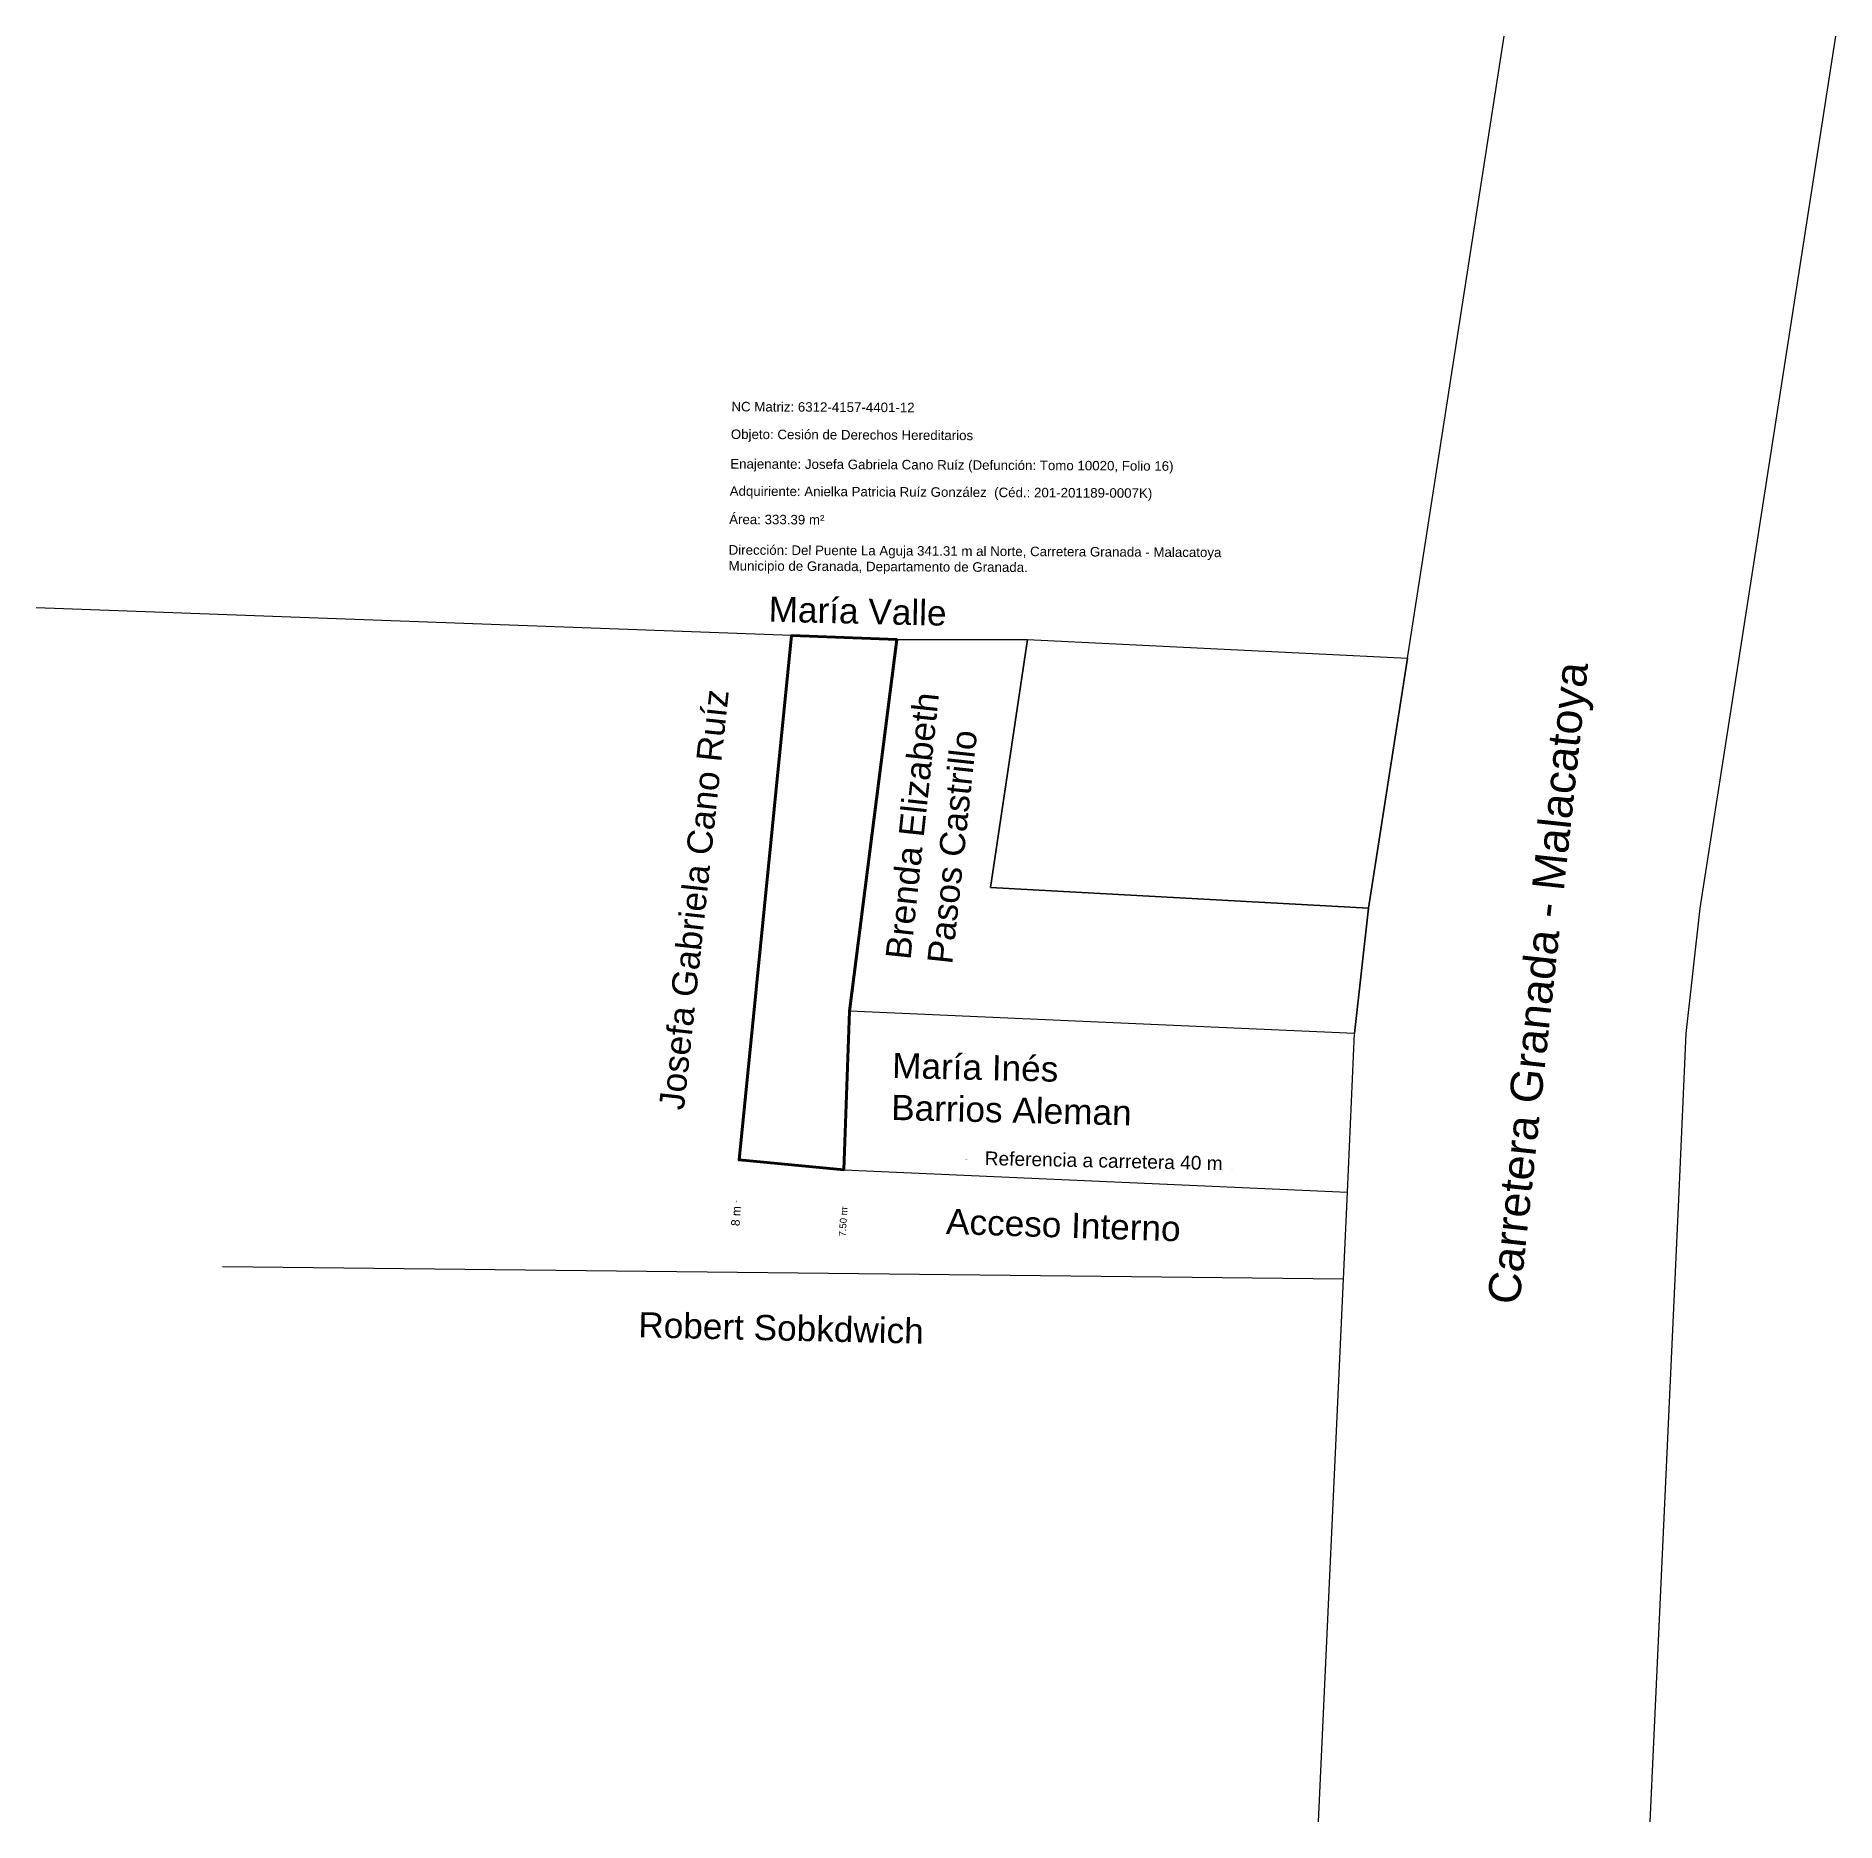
# Model space of a CAD drawing. Header units: feet. Extents: x 614705 to 614848, y 1321721 to 1321862.
import ezdxf

# ---------------------------------------------------------------- set-up
doc = ezdxf.new("R2010")
doc.units = ezdxf.units.FT
doc.header["$MEASUREMENT"] = 0

msp = doc.modelspace()

# ---------------------------------------------------------------- linework, layer by layer
for p, q in [((614764.645297, 1321814.889871), (614704.686273, 1321817.106957)), ((614808.4249, 1321763.8437), (614719.4829, 1321764.8121))]:
    msp.add_line(p, q)
at = {"flags": 128}
for points in [[(614806.447319, 1321720.78916), (614808.4249, 1321763.8437), (614808.7415, 1321770.7365), (614809.3022, 1321783.3241), (614810.4253, 1321793.2857), (614813.5085, 1321813.093), (614821.191829, 1321862.452758)], [(614832.767451, 1321720.78916), (614834.745032, 1321763.8437), (614835.061632, 1321770.7365), (614835.622332, 1321783.3241), (614836.745432, 1321793.2857), (614839.828632, 1321813.093), (614847.511961, 1321862.452758)]]:
    msp.add_lwpolyline(points, dxfattribs=at)
at = {"color": 2, "lineweight": 53, "flags": 128}
msp.add_lwpolyline([(614764.645297, 1321814.889871), (614772.989234, 1321814.571974), (614769.223479, 1321785.106076), (614768.78123, 1321772.521191), (614760.4685, 1321773.3091)], close=True, dxfattribs=at)
at = {"color": 7, "flags": 128}
msp.add_lwpolyline([(614772.989234, 1321814.571974), (614783.3716, 1321814.5854), (614780.4349, 1321794.9057), (614810.4253, 1321793.2857), (614809.3022, 1321783.3241), (614769.223479, 1321785.106076)], close=True, dxfattribs=at)
at = {"linetype": 'Continuous', "lineweight": 53}
for points in [[(614770.458441, 1321773.751232, 0, 0, 0), (614775.451667, 1321773.491058, 2, 0, 0), (614778.512771, 1321773.364672, 0, 0, 0)], [(614807.825495, 1321772.118774, 0, 0, 0), (614802.832496, 1321772.383286, 2, 0, 0), (614799.591673, 1321772.577645, 0, 0, 0)], [(614768.711914, 1321764.512922, 0, 0, 0), (614768.711914, 1321765.512922, 1, 0, 0), (614768.711914, 1321767.0444, 0, 0, 0)]]:
    msp.add_lwpolyline(points, format="xyseb", dxfattribs=at)
at = {"linetype": 'Continuous', "lineweight": 53, "flags": 128}
for points in [[(614760.310611, 1321772.478838, 0, 0, 0), (614760.275494, 1321771.479454, 1, 0, 0), (614760.275494, 1321770.010622, 0, -1, 0)], [(614768.781, 1321772.009824, 0, 0, 0), (614768.745883, 1321771.010441, 1, 0, 0), (614768.745883, 1321769.541608, 0, -1, 0)], [(614760.241525, 1321764.981935, 0, 0, 0), (614760.241525, 1321765.981935, 1, 0, 0), (614760.241525, 1321767.513413, 0, -1, 0)]]:
    msp.add_lwpolyline(points, format="xyseb", dxfattribs=at)
at = {"color": 7}
for points in [[(614810.4253, 1321793.2857), (614780.4349, 1321794.9057), (614783.3716, 1321814.5854), (614813.5085, 1321813.093)], [(614809.3022, 1321783.3241), (614769.223479, 1321785.106076), (614768.781, 1321772.5138), (614808.7415, 1321770.7365)]]:
    msp.add_3dface(points, dxfattribs=at)

# ---------------------------------------------------------------- texts
at = {"color": 2, "linetype": 'Continuous', "lineweight": 53, "char_height": 0.754962, "attachment_point": 1, "rotation": 359.70641518}
for s, insert in [('\\fArial|b0|i0|c00|p39;NC Matriz: 6312-4157-4401-12', (614759.868206, 1321833.437564)), ('\\fArial|b0|i0|c00|p39;Área: 333.39 m²', (614759.687113, 1321824.494121))]:
    msp.add_mtext(s, dxfattribs=dict(at, insert=insert))
at = {"linetype": 'Continuous', "lineweight": 53, "char_height": 0.754962, "attachment_point": 1, "rotation": 359.70641518}
for s, insert in [('\\fArial|b0|i0|c00|p39;Objeto: Cesión de Derechos Hereditarios', (614759.823301, 1321831.247306)), ('\\fArial|b0|i0|c00|p39;Enajenante: Josefa Gabriela Cano Ruíz (Defunción: Tomo 10020, Folio 16)', (614759.775189, 1321828.900601)), ('\\fArial|b0|i0|c00|p39;Adquiriente: Anielka Patricia Ruíz González  (Céd.: 201-201189-0007K)', (614759.730943, 1321826.742494)), ('\\fArial|b0|i0|c00|p39;Dirección: Del Puente La Aguja 341.31 m al Norte, Carretera Granada - Malacatoya\\PMunicipio de Granada, Departamento de Granada.', (614759.649662, 1321822.071766))]:
    msp.add_mtext(s, dxfattribs=dict(at, insert=insert))
at = {"linetype": 'Continuous', "attachment_point": 1}
for s, insert, char_height, rotation in [('\\fArial|b0|i0|c00|p39;María Valle', (614762.85033, 1321817.994862), 1.997879, 358.69331384), ('\\fArial|b0|i0|c00|p39;Carretera Granada - Malacatoya', (614819.850327, 1321762.031538), 2.54522, 83.86715933), ('\\fArial|b0|i0|c00|p39;Josefa Gabriela Cano Ruíz', (614754.100021, 1321777.408473), 1.997879, 83.86715933), ('\\fArial|b0|i0|c00|p39;Brenda Elizabeth\\PPasos Castrillo', (614772.084184, 1321789.343378), 1.997879, 83.86715933), ('\\fArial|b0|i0|c00|p39;María Inés\\PBarrios Aleman', (614772.648437, 1321781.802678), 1.997879, 358.69331384), ('\\fArial|b0|i0|c00|p39;Referencia a carretera 40 m', (614779.981901, 1321773.98469), 1.085589, 358.75543768), ('\\fArial|b0|i0|c00|p39;8 m', (614759.831012, 1321768.081727), 0.679857, 86.37683532), ('\\fArial|b0|i0|c00|p39;7.50 m', (614768.387872, 1321767.247498), 0.542795, 86.37683532), ('\\fArial|b0|i0|c00|p39;Acceso Interno', (614776.935095, 1321769.436462), 1.997879, 358.17189712), ('\\fArial|b0|i0|c00|p39;Robert Sobkdwich', (614752.507709, 1321761.234706), 1.997879, 358.69331384)]:
    msp.add_mtext(s, dxfattribs=dict(at, insert=insert, char_height=char_height, rotation=rotation))

doc.saveas('drawing.dxf')
